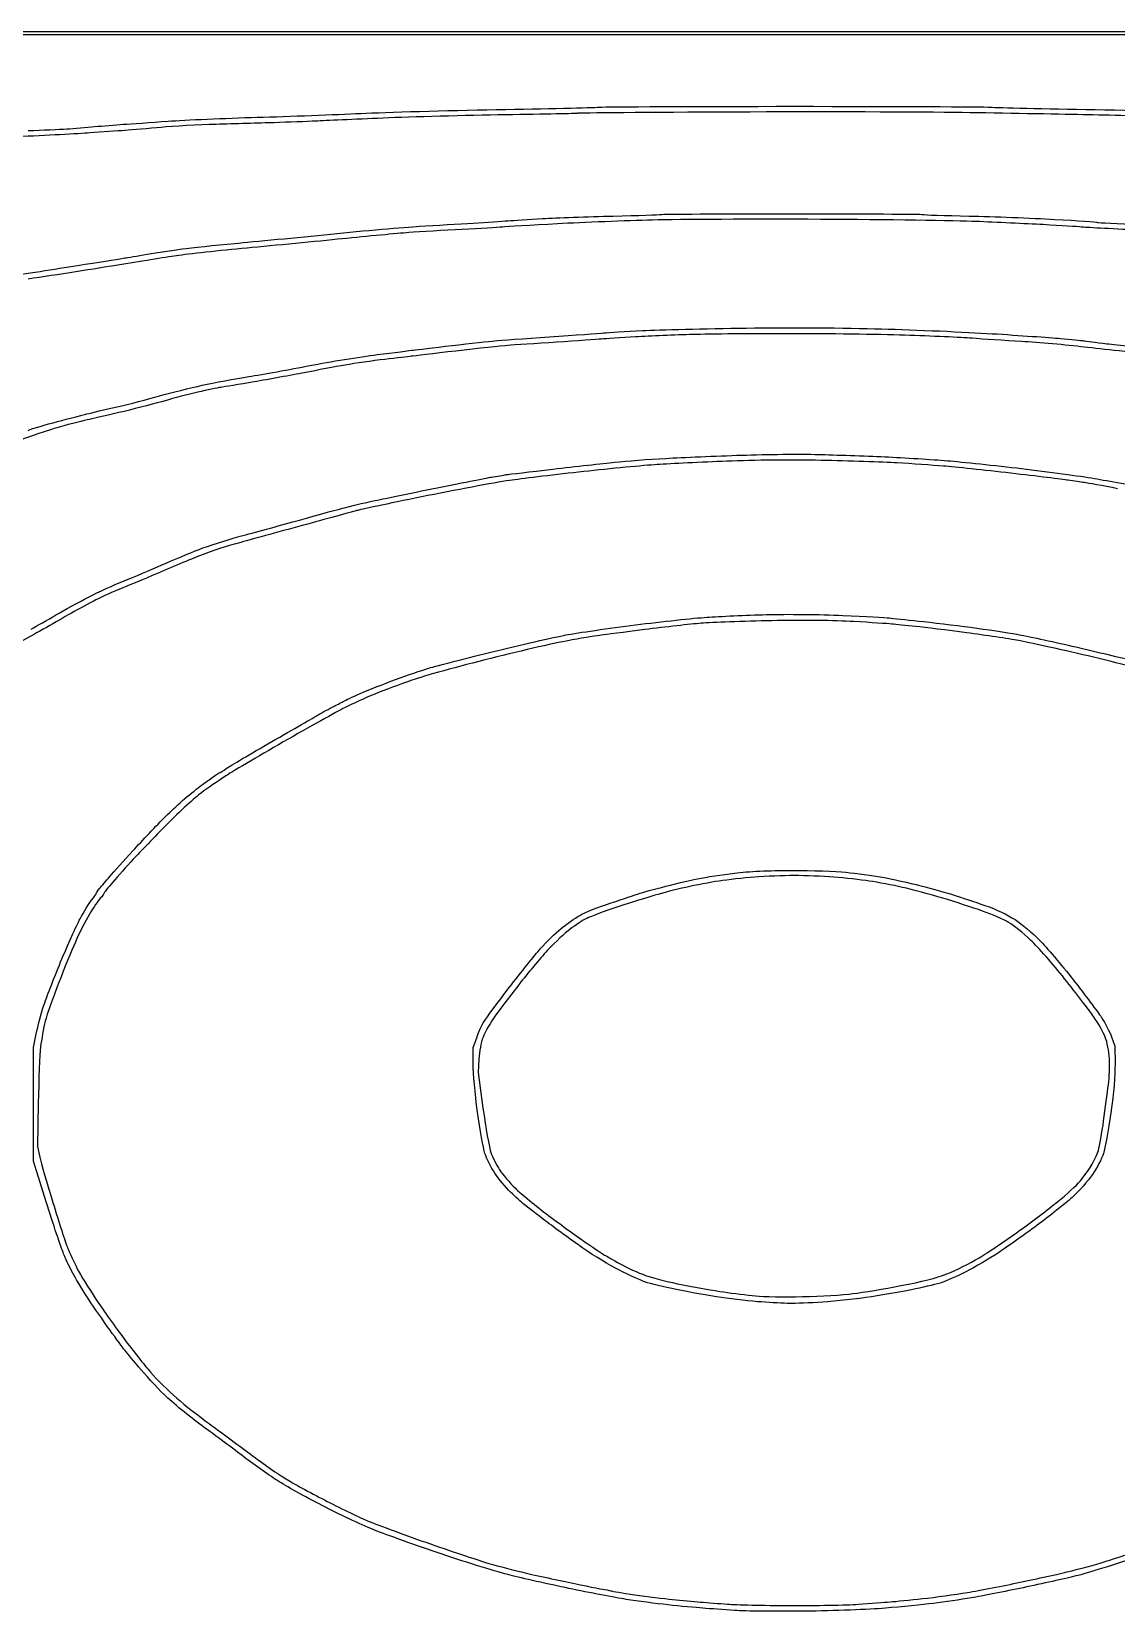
# Model space of a CAD drawing. Header units: millimetres. Extents: x 2 to 499, y 1 to 498.
# Drawn here: x 171.4 to 283.9, y 84.7 to 248.9 of the extents above; entities that cross this region are included whole.
import ezdxf

# ---------------------------------------------------------------- set-up
doc = ezdxf.new("R2010")
doc.units = ezdxf.units.MM
doc.layers.add('Calque_1', color=7, linetype='CONTINUOUS')

msp = doc.modelspace()

# ---------------------------------------------------------------- linework, layer by layer
at = {"layer": 'Calque_1', "color": 7}
for points in [[(1.796691, 124.69065), (1.796691, 248.87374), (250.50378, 248.87374), (499.21088, 248.87374), (499.21088, 124.69065), (499.21088, 0.50756), (250.50378, 0.50756), (1.796691, 0.50756)], [(499.05032, 124.60995), (499.05032, 248.55076), (250.58406, 248.55076), (2.11781, 248.55076), (2.11781, 124.6099), (2.11781, 0.66906), (250.58406, 0.66906), (499.05032, 0.66906)], [(257.16698, 85.76925)]]:
    msp.add_lwpolyline(points, close=True, dxfattribs=at)
for points in [[(172.90377, 127.51666), (171.58866, 131.71531), (171.59466, 137.60957), (171.60066, 143.50383), (171.88089, 144.92004)], [(217.2123, 141.80822), (217.2173, 143.50383), (217.56958, 144.52583)], [(283.44154, 144.60541), (283.7765, 143.66531), (283.791, 141.80822)], [(217.79505, 142.29268), (217.71575, 140.92004), (218.2229, 137.21757)], [(172.08327, 137.72198), (171.99867, 133.23203), (172.24538, 132.1507)], [(247.13181, 117.11737), (247.13202, 117.11737)], [(256.60494, 117.98238), (256.60505, 117.98228)], [(244.32113, 85.12306), (244.32223, 85.12291)]]:
    msp.add_lwpolyline(points, dxfattribs=at)
for points in [[(185.55736, 239.58709), (187.32352, 239.7154), (191.47792, 239.8977), (194.78938, 239.99219)], [(194.78938, 239.99219), (198.10083, 240.08669), (202.94171, 240.26776), (205.54689, 240.39462)], [(207.87516, 239.90422), (204.961, 239.7763), (201.81803, 239.63639), (200.89081, 239.59328)], [(205.54689, 240.39462), (208.15205, 240.5215), (214.47418, 240.70005), (219.59603, 240.79151)], [(220.55938, 240.24265), (216.49721, 240.18445), (210.78932, 240.03215), (207.87516, 239.90422)], [(219.59603, 240.79151), (224.71789, 240.88301), (229.53765, 240.99639), (230.30662, 241.04357)], [(228.03925, 240.40568), (227.98745, 240.37428), (224.62154, 240.30091), (220.55938, 240.24265)], [(244.25579, 240.53092), (235.38848, 240.49342), (228.09103, 240.43702), (228.03925, 240.40568)], [(230.30662, 241.04357), (231.07559, 241.09077), (240.19756, 241.12957), (250.57766, 241.12977)], [(267.9245, 240.47882), (263.77403, 240.54492), (253.12311, 240.56832), (244.25579, 240.53092)], [(250.57766, 241.12977), (260.95776, 241.13002), (270.0826, 241.09107), (270.85509, 241.04327)], [(280.44816, 240.2547), (277.71062, 240.3119), (272.07497, 240.41272), (267.9245, 240.47882)], [(270.85509, 241.04327), (271.62759, 240.99537), (276.52249, 240.88309), (281.73265, 240.79364)], [(288.87755, 240.06421), (286.97893, 240.11181), (283.1857, 240.19754), (280.44816, 240.2547)], [(281.73265, 240.79364), (286.94282, 240.70424), (293.22874, 240.52418), (295.70137, 240.39361)], [(177.44908, 238.37154), (176.25692, 238.28504), (172.86108, 238.10421), (169.90277, 237.9697)], [(171.0267, 238.61348), (172.48378, 238.66468), (174.29007, 238.74464), (175.0407, 238.7912)], [(175.0407, 238.7912), (175.79131, 238.8377), (177.09184, 238.94228), (177.93077, 239.02348)], [(181.06167, 238.62425), (180.2669, 238.57175), (178.64123, 238.45803), (177.44908, 238.37154)], [(177.93077, 239.02348), (178.76969, 239.10478), (180.10636, 239.2122), (180.90113, 239.26245)], [(180.90113, 239.26245), (181.6959, 239.31265), (183.7912, 239.45878), (185.55736, 239.58709)], [(184.83483, 238.94178), (183.55436, 238.81971), (181.85644, 238.67676), (181.06167, 238.62425)], [(190.5347, 239.25665), (188.68023, 239.20565), (186.11529, 239.06392), (184.83483, 238.94178)], [(196.55569, 239.43218), (195.0986, 239.38668), (192.38917, 239.3077), (190.5347, 239.25665)], [(200.89081, 239.59328), (199.96357, 239.55018), (198.01276, 239.47771), (196.55569, 239.43218)], [(231.71828, 229.74773), (234.32337, 229.80113), (236.55305, 229.87593), (236.67316, 229.91404)], [(236.67316, 229.91404), (236.79326, 229.95214), (242.90834, 229.98344), (250.26225, 229.98364)], [(250.26225, 229.98364), (257.61617, 229.9838), (263.73156, 229.95194), (263.85205, 229.91304)], [(263.85205, 229.91304), (263.97253, 229.87404), (266.13026, 229.79923), (268.64703, 229.74664)], [(202.41612, 227.87765), (205.86013, 228.22468), (210.01462, 228.58723), (211.64831, 228.68335)], [(216.06416, 228.36489), (214.20969, 228.27149), (211.717, 228.12141), (210.52485, 228.03124)], [(211.64831, 228.68335), (213.28201, 228.77945), (215.7747, 228.93316), (217.18762, 229.02491)], [(220.23871, 228.60615), (219.79717, 228.56665), (217.91862, 228.45822), (216.06416, 228.36489)], [(217.18762, 229.02491), (218.60055, 229.11671), (220.22622, 229.22346), (220.80022, 229.26219)], [(225.93858, 228.9386), (223.24519, 228.79514), (220.68025, 228.64551), (220.23871, 228.60615)], [(220.80022, 229.26219), (221.37423, 229.30099), (222.99989, 229.40418), (224.41281, 229.49168)], [(224.41281, 229.49168), (225.82574, 229.57908), (229.11321, 229.69439), (231.71828, 229.74773)], [(235.81301, 229.33148), (233.07547, 229.25888), (228.63197, 229.08208), (225.93858, 228.9386)], [(253.23373, 229.40268), (246.38988, 229.43618), (238.55055, 229.40368), (235.81301, 229.33148)], [(269.36999, 229.18407), (267.33891, 229.27087), (260.0776, 229.36923), (253.23373, 229.40268)], [(268.64703, 229.74664), (271.16381, 229.69414), (275.16698, 229.54069), (277.54298, 229.40574)], [(276.35434, 228.85587), (274.54403, 228.94957), (271.40107, 229.09729), (269.36999, 229.18407)], [(280.28805, 228.61132), (279.93482, 228.65212), (278.16466, 228.76213), (276.35434, 228.85587)], [(277.54298, 229.40574), (279.91897, 229.2708), (281.90979, 229.13129), (281.96702, 229.09571)], [(286.14849, 228.28963), (283.27849, 228.42581), (280.64129, 228.57058), (280.28805, 228.61132)], [(281.96702, 229.09571), (282.02432, 229.06011), (284.05411, 228.95074), (286.47781, 228.85258)], [(187.00239, 226.33321), (187.97377, 226.46945), (190.43034, 226.73072), (192.46142, 226.91382)], [(192.46142, 226.91382), (194.4925, 227.0969), (198.97212, 227.53063), (202.41612, 227.87765)], [(203.62078, 227.38539), (201.01569, 227.12038), (196.56952, 226.68903), (193.7404, 226.42683)], [(210.52485, 228.03124), (209.33268, 227.94104), (206.22585, 227.65042), (203.62078, 227.38539)], [(176.9674, 224.7464), (178.95433, 225.06318), (180.79675, 225.35724), (181.06168, 225.39986)], [(186.43493, 225.62922), (185.24605, 225.45273), (182.50315, 225.01719), (180.33961, 224.66135)], [(181.06168, 225.39986), (181.3266, 225.44246), (182.37426, 225.61418), (183.38979, 225.78142)], [(183.38979, 225.78142), (184.40534, 225.94867), (186.031, 226.19696), (187.00239, 226.33321)], [(193.7404, 226.42683), (190.91128, 226.16465), (187.62381, 225.80572), (186.43493, 225.62922)], [(169.50137, 223.59408), (171.62076, 223.91107), (174.98048, 224.4296), (176.9674, 224.7464)], [(180.33961, 224.66135), (178.17606, 224.30554), (173.98545, 223.65071), (171.02714, 223.2062)], [(215.01962, 216.31906), (216.91824, 216.53795), (218.90516, 216.75891), (219.43501, 216.81009)], [(219.43501, 216.81009), (219.96486, 216.86129), (222.5298, 217.04647), (225.13488, 217.22161)], [(225.13488, 217.22161), (227.73997, 217.39673), (230.26878, 217.57844), (230.75447, 217.62539)], [(230.51375, 216.98204), (230.07221, 216.94264), (227.97692, 216.79935), (225.85752, 216.66341)], [(234.04607, 217.21176), (232.54483, 217.12466), (230.9553, 217.02134), (230.51375, 216.98204)], [(230.75447, 217.62539), (231.24017, 217.67239), (233.04646, 217.78228), (234.76847, 217.8697)], [(239.98678, 217.46005), (238.22062, 217.41065), (235.5473, 217.29882), (234.04607, 217.21176)], [(234.76847, 217.8697), (236.49048, 217.9572), (241.33135, 218.07433), (245.52596, 218.13015)], [(250.10203, 217.54725), (246.30479, 217.54824), (241.75294, 217.50945), (239.98678, 217.46005)], [(245.52596, 218.13015), (250.0252, 218.19005), (255.78611, 218.15665), (259.57493, 218.04875)], [(261.98345, 217.38561), (259.24591, 217.47291), (253.89927, 217.54571), (250.10203, 217.54725)], [(259.57493, 218.04875), (263.10725, 217.94818), (268.27327, 217.72305), (271.05496, 217.54844)], [(268.9678, 217.07011), (267.86396, 217.15631), (264.721, 217.29824), (261.98345, 217.38561)], [(274.10572, 216.73435), (272.38372, 216.83295), (270.07166, 216.98396), (268.9678, 217.07011)], [(271.05496, 217.54844), (273.83667, 217.37385), (277.01575, 217.15094), (278.11959, 217.05311)], [(280.60839, 216.15723), (278.75392, 216.37612), (275.82773, 216.63583), (274.10572, 216.73435)], [(278.11959, 217.05311), (279.22345, 216.95541), (280.30723, 216.84765), (280.52799, 216.81392)], [(280.52799, 216.81392), (280.74876, 216.78022), (281.83254, 216.64297), (282.93639, 216.50901)], [(200.27098, 214.2429), (202.33365, 214.64342), (205.46631, 215.15244), (207.23247, 215.37408)], [(207.23247, 215.37408), (208.99862, 215.59571), (210.69655, 215.80944), (211.00562, 215.84906)], [(210.7649, 215.20019), (210.49998, 215.16379), (209.27169, 215.01855), (208.03538, 214.87758)], [(215.42113, 215.75145), (213.12513, 215.48473), (211.02982, 215.23666), (210.7649, 215.20019)], [(211.00562, 215.84906), (211.31469, 215.88876), (213.121, 216.10019), (215.01962, 216.31906)], [(220.79988, 216.32631), (220.13757, 216.27681), (217.71714, 216.01815), (215.42113, 215.75145)], [(225.85752, 216.66341), (223.73813, 216.52747), (221.46219, 216.37578), (220.79988, 216.32631)], [(288.23498, 215.36708), (285.89482, 215.58277), (282.46285, 215.93834), (280.60839, 216.15723)], [(282.93639, 216.50901), (284.04023, 216.37504), (286.64131, 216.11302), (288.71654, 215.92675)], [(193.92887, 213.09907), (195.35438, 213.32766), (198.20834, 213.84238), (200.27098, 214.2429)], [(199.68627, 213.50147), (198.36166, 213.24198), (196.01346, 212.81575), (194.46808, 212.55429)], [(203.94111, 214.29727), (202.92556, 214.11906), (201.01089, 213.76095), (199.68627, 213.50147)], [(208.03538, 214.87758), (206.79907, 214.73662), (204.95665, 214.47548), (203.94111, 214.29727)], [(184.67381, 211.09114), (185.86597, 211.42698), (187.8529, 211.92265), (189.08921, 212.19263)], [(191.031, 211.98299), (190.686, 211.93019), (189.60222, 211.70252), (188.62261, 211.47696)], [(189.08921, 212.19263), (190.32552, 212.4626), (192.50337, 212.87049), (193.92887, 213.09907)], [(194.46808, 212.55429), (192.92269, 212.29281), (191.376, 212.03573), (191.031, 211.98299)], [(180.25842, 209.96479), (181.49472, 210.24843), (183.48166, 210.75528), (184.67381, 211.09114)], [(185.2359, 210.59974), (184.35282, 210.34282), (182.43815, 209.84434), (180.98106, 209.49199)], [(188.62261, 211.47696), (187.643, 211.2514), (186.11897, 210.85664), (185.2359, 210.59974)], [(174.07345, 208.43269), (175.26749, 208.75024), (176.6418, 209.10882), (177.1275, 209.22955)], [(177.39911, 208.66332), (176.88613, 208.55995), (175.47723, 208.19873), (174.2682, 207.86073)], [(177.1275, 209.22955), (177.6132, 209.35036), (179.02211, 209.68114), (180.25842, 209.96479)], [(180.98106, 209.49199), (179.52398, 209.13964), (177.91211, 208.76675), (177.39911, 208.66332)], [(174.2682, 207.86073), (173.05918, 207.52271), (169.68568, 206.36072), (166.77152, 205.27852)], [(171.02281, 207.52218), (171.50663, 207.70541), (172.87941, 208.11514), (174.07345, 208.43269)], [(225.45645, 203.49931), (227.79662, 203.76734), (230.68669, 204.09), (231.87884, 204.21635)], [(236.29431, 203.969), (234.88139, 203.8788), (231.44942, 203.55417), (228.66772, 203.24763)], [(231.87884, 204.21635), (233.071, 204.34274), (235.45532, 204.52346), (237.17731, 204.61805)], [(243.5195, 204.32183), (240.95857, 204.21794), (237.70724, 204.0592), (236.29431, 203.969)], [(237.17731, 204.61805), (238.89932, 204.71265), (242.43967, 204.86118), (245.04474, 204.9481)], [(253.31364, 204.40703), (250.22395, 204.46933), (246.31954, 204.43533), (243.5195, 204.32183)], [(245.04474, 204.9481), (247.64983, 205.035), (251.22629, 205.06877), (252.99245, 205.0231)], [(252.99245, 205.0231), (254.75861, 204.9775), (257.86544, 204.86681), (259.89653, 204.77726)], [(261.18106, 204.14326), (259.67983, 204.23126), (256.13949, 204.34999), (253.31364, 204.40703)], [(259.89653, 204.77726), (261.9276, 204.68776), (264.85381, 204.50538), (266.39919, 204.37212)], [(265.99786, 203.81061), (264.84986, 203.90541), (262.6823, 204.05522), (261.18106, 204.14326)], [(272.98221, 203.07583), (270.28881, 203.38503), (267.14586, 203.71569), (265.99786, 203.81061)], [(266.39919, 204.37212), (267.94459, 204.23885), (271.41268, 203.87339), (274.10606, 203.55994)], [(274.10606, 203.55994), (276.79946, 203.24649), (280.1953, 202.78362), (281.65237, 202.53129)], [(221.24512, 202.36191), (219.9444, 202.18132), (216.00666, 201.45603), (212.49461, 200.75015)], [(212.93279, 201.45693), (215.80281, 202.03419), (218.58449, 202.58249), (219.11434, 202.6754)], [(219.11434, 202.6754), (219.64419, 202.7684), (220.33059, 202.88206), (220.63966, 202.92816)], [(220.63966, 202.92816), (220.94874, 202.97426), (223.1163, 203.23128), (225.45645, 203.49931)], [(228.66772, 203.24763), (225.88602, 202.94109), (222.54586, 202.54253), (221.24512, 202.36191)], [(278.92292, 202.3489), (278.34892, 202.4395), (275.6756, 202.76662), (272.98221, 203.07583)], [(280.6088, 202.10023), (280.25557, 202.14633), (279.49693, 202.25832), (278.92292, 202.3489)], [(284.06084, 201.4735), (282.51545, 201.77202), (280.96203, 202.05405), (280.6088, 202.10023)], [(281.65237, 202.53129), (283.10946, 202.27899), (285.71052, 201.80935), (287.43252, 201.48764)], [(212.49461, 200.75015), (208.98256, 200.04427), (205.71168, 199.35754), (205.226, 199.22406)], [(205.94844, 200.00832), (206.91982, 200.2278), (210.06279, 200.87969), (212.93279, 201.45693)], [(198.48241, 198.02071), (200.38103, 198.54421), (202.44021, 199.11579), (203.05836, 199.29088)], [(205.226, 199.22406), (204.7403, 199.09059), (202.35598, 198.43785), (199.92752, 197.77355)], [(203.05836, 199.29088), (203.67653, 199.46598), (204.97705, 199.78882), (205.94844, 200.00832)], [(192.78255, 196.46362), (194.01885, 196.79653), (196.5838, 197.49722), (198.48241, 198.02071)], [(199.92752, 197.77355), (197.49905, 197.10926), (194.42835, 196.26945), (193.10373, 195.90732)], [(188.76854, 195.17089), (189.73993, 195.549), (191.54623, 196.13074), (192.78255, 196.46362)], [(193.10373, 195.90732), (191.77913, 195.5452), (189.97282, 194.9675), (189.08974, 194.62354)], [(189.08974, 194.62354), (188.20666, 194.27957), (186.14748, 193.42067), (184.51379, 192.71485)], [(184.91511, 193.56167), (186.06311, 194.06865), (187.79716, 194.79279), (188.76854, 195.17089)], [(180.98139, 191.91166), (181.99694, 192.31219), (183.76711, 193.0547), (184.91511, 193.56167)], [(184.51379, 192.71485), (182.88008, 192.00905), (181.36279, 191.37552), (181.14203, 191.30704)], [(177.28852, 190.22871), (178.30407, 190.7538), (179.96586, 191.51112), (180.98139, 191.91166)], [(181.14203, 191.30704), (180.92126, 191.23864), (179.94586, 190.81991), (178.97447, 190.37666)], [(173.91676, 188.37177), (174.75569, 188.86801), (176.27298, 189.70364), (177.28852, 190.22871)], [(178.97447, 190.37666), (178.00309, 189.93343), (175.87165, 188.79171), (174.23796, 187.83951)], [(174.23796, 187.83951), (172.60426, 186.88732), (170.40058, 185.65295), (169.34089, 185.09647)], [(171.34781, 186.90474), (171.92181, 187.21535), (173.07784, 187.87551), (173.91676, 188.37177)], [(226.82017, 186.30069), (228.05648, 186.52992), (231.30781, 187.00011), (234.04537, 187.34557)], [(234.04537, 187.34557), (236.7829, 187.69103), (240.10649, 188.0485), (241.43112, 188.13998)], [(240.87021, 187.51225), (239.76635, 187.41825), (237.12916, 187.12316), (235.00977, 186.85632)], [(248.17566, 187.77899), (245.2615, 187.72629), (241.97405, 187.60616), (240.87021, 187.51225)], [(241.43112, 188.13998), (242.75572, 188.23158), (245.53743, 188.35334), (247.61266, 188.41079)], [(247.61266, 188.41079), (249.76999, 188.47049), (253.17356, 188.43599), (255.56037, 188.33029)], [(256.68533, 187.68859), (254.69848, 187.80392), (251.454, 187.83836), (248.17566, 187.77899)], [(255.56037, 188.33029), (257.85637, 188.22843), (260.02393, 188.11218), (260.37716, 188.07193)], [(260.61904, 187.42898), (260.22166, 187.46938), (258.45149, 187.58611), (256.68533, 187.68859)], [(260.37716, 188.07193), (260.7304, 188.03153), (262.10319, 187.88494), (263.42779, 187.74583)], [(263.10772, 187.17537), (262.13633, 187.27457), (261.01643, 187.38868), (260.61904, 187.42898)], [(268.40619, 186.5244), (266.46342, 186.78325), (264.07911, 187.07619), (263.10772, 187.17537)], [(263.42779, 187.74583), (264.75242, 187.60671), (267.17287, 187.31343), (268.80655, 187.09409)], [(227.46346, 185.7858), (226.13884, 185.55935), (222.34561, 184.69618), (219.03407, 183.86766)], [(219.03986, 184.51247), (222.08272, 185.26675), (225.58387, 186.07145), (226.82017, 186.30069)], [(230.5141, 186.28434), (230.16087, 186.23654), (228.78808, 186.01226), (227.46346, 185.7858)], [(235.00977, 186.85632), (232.89038, 186.58947), (230.86733, 186.33207), (230.5141, 186.28434)], [(273.78101, 185.71777), (272.76764, 185.90255), (270.34896, 186.26554), (268.40619, 186.5244)], [(268.80655, 187.09409), (270.44025, 186.87475), (272.60781, 186.54803), (273.62334, 186.36803)], [(273.62334, 186.36803), (274.63889, 186.18803), (277.20382, 185.6399), (279.32321, 185.14997)], [(281.0062, 184.12225), (278.04572, 184.815), (274.79438, 185.53298), (273.78101, 185.71777)], [(219.03407, 183.86766), (215.72252, 183.03912), (212.03767, 182.02399), (210.84553, 181.61181)], [(212.45691, 182.81649), (213.03467, 182.99498), (215.997, 183.75818), (219.03986, 184.51247)], [(279.32321, 185.14997), (281.4426, 184.66003), (284.15206, 184.01443), (285.3442, 183.71531)], [(288.95784, 182.0153), (287.54492, 182.48136), (283.96668, 183.4295), (281.0062, 184.12225)], [(209.15859, 181.67068), (210.39491, 182.12236), (211.87914, 182.63797), (212.45691, 182.81649)], [(205.46572, 180.21487), (206.26049, 180.56387), (207.92228, 181.21899), (209.15859, 181.67068)], [(210.84553, 181.61181), (209.65336, 181.19961), (207.91932, 180.54754), (206.99209, 180.16272)], [(202.73621, 178.88498), (203.17775, 179.10613), (203.64738, 179.35305), (203.77985, 179.43369)], [(203.77985, 179.43369), (203.91231, 179.51419), (204.67095, 179.86586), (205.46572, 180.21487)], [(206.99209, 180.16272), (206.06485, 179.77792), (204.65595, 179.13968), (203.86118, 178.74443)], [(196.31381, 175.23915), (198.52151, 176.50946), (200.68907, 177.75897), (201.13061, 178.01586)], [(203.86118, 178.74443), (203.0664, 178.34917), (200.20537, 176.75378), (197.50334, 175.19913)], [(201.13061, 178.01586), (201.57214, 178.27274), (202.29466, 178.66384), (202.73621, 178.88498)], [(197.50334, 175.19913), (194.80129, 173.64446), (192.05572, 172.02204), (191.40207, 171.59374)], [(191.62865, 172.46784), (191.9978, 172.72175), (194.10611, 173.96884), (196.31381, 175.23915)], [(190.8535, 172.00619), (190.9107, 172.00619), (191.2595, 172.21393), (191.62865, 172.46784)], [(188.87543, 170.60561), (189.90617, 171.37592), (190.79631, 172.00619), (190.8535, 172.00619)], [(191.40207, 171.59374), (190.7484, 171.16544), (189.6717, 170.41682), (189.0094, 169.93014)], [(185.30884, 167.49698), (186.23973, 168.4364), (187.84469, 169.83528), (188.87543, 170.60561)], [(189.0094, 169.93014), (188.34708, 169.44347), (186.75448, 167.9856), (185.47028, 166.69043)], [(181.91459, 163.93185), (182.85054, 164.95326), (184.37797, 166.55757), (185.30884, 167.49698)], [(185.47028, 166.69043), (184.18608, 165.39528), (182.59654, 163.75233), (181.93797, 163.03945)], [(179.51282, 161.25362), (179.89784, 161.70526), (180.97863, 162.91045), (181.91459, 163.93185)], [(181.93797, 163.03945), (181.27939, 162.32658), (180.32511, 161.2617), (179.81735, 160.67308)], [(178.45153, 160.00087), (178.65022, 160.23826), (179.12781, 160.802), (179.51282, 161.25362)], [(236.7267, 160.12185), (237.90166, 160.43268), (239.58676, 160.83079), (240.47139, 161.00651)], [(240.47139, 161.00651), (241.35601, 161.18224), (243.09005, 161.44898), (244.32482, 161.59926)], [(246.39265, 161.17982), (245.2539, 161.08722), (243.59968, 160.90322), (242.7166, 160.77081)], [(244.32482, 161.59926), (245.80459, 161.77937), (247.82865, 161.87496), (250.26273, 161.87976)], [(250.50374, 161.34808), (249.38139, 161.34808), (247.5314, 161.27238), (246.39265, 161.17982)], [(250.26273, 161.87976), (252.29381, 161.88376), (254.82262, 161.79636), (255.88232, 161.68561)], [(254.61484, 161.17982), (253.47609, 161.27242), (251.6261, 161.34808), (250.50374, 161.34808)], [(258.29089, 160.77081), (257.40781, 160.90322), (255.75358, 161.08729), (254.61484, 161.17982)], [(255.88232, 161.68561), (256.94201, 161.57485), (258.62922, 161.34188), (259.63165, 161.16792)], [(259.63165, 161.16792), (260.63409, 160.99397), (262.43912, 160.59777), (263.64284, 160.28748)], [(177.61468, 158.79519), (177.87627, 159.12305), (178.09027, 159.43135), (178.09027, 159.48029)], [(178.09027, 159.48029), (178.09027, 159.52919), (178.25284, 159.76349), (178.45153, 160.00087)], [(178.89413, 159.49952), (178.89413, 159.44272), (178.7247, 159.2124), (178.51764, 158.98781)], [(179.81735, 160.67308), (179.30958, 160.08445), (178.89413, 159.55635), (178.89413, 159.49952)], [(231.51827, 158.5154), (232.82032, 158.93127), (234.04422, 159.33569), (234.23803, 159.41411)], [(236.05337, 159.30485), (235.30275, 159.0827), (233.5687, 158.53494), (232.19994, 158.08761)], [(234.23803, 159.41411), (234.43185, 159.49261), (235.55176, 159.811), (236.7267, 160.12185)], [(239.26457, 160.11938), (238.24902, 159.89354), (236.80398, 159.52698), (236.05337, 159.30485)], [(242.7166, 160.77081), (241.83352, 160.63837), (240.2801, 160.34524), (239.26457, 160.11938)], [(261.74292, 160.11965), (260.72738, 160.34537), (259.17397, 160.63837), (258.29089, 160.77081)], [(265.91748, 159.0033), (264.63702, 159.39157), (262.75847, 159.89393), (261.74292, 160.11965)], [(263.64284, 160.28748), (264.84656, 159.9772), (266.41069, 159.53817), (267.11869, 159.31188)], [(267.11869, 159.31188), (267.82671, 159.0856), (269.25241, 158.60744), (270.28692, 158.24931)], [(176.42135, 156.85907), (176.8161, 157.59608), (177.3531, 158.46734), (177.61468, 158.79519)], [(178.51764, 158.98781), (178.31058, 158.76321), (177.80353, 158.01772), (177.39087, 157.33116)], [(228.25602, 157.21731), (228.74821, 157.51539), (230.21622, 158.09954), (231.51827, 158.5154)], [(232.19994, 158.08761), (230.83116, 157.64026), (229.38506, 157.10827), (228.98638, 156.90539)], [(270.04145, 157.66871), (269.05373, 158.01445), (267.19795, 158.61502), (265.91748, 159.0033)], [(272.75478, 156.48919), (272.25017, 156.79219), (271.02917, 157.32298), (270.04145, 157.66871)], [(270.28692, 158.24931), (271.5252, 157.82062), (272.59493, 157.31714), (273.41783, 156.7757)], [(174.40792, 152.39135), (175.12054, 154.11159), (176.02656, 156.12206), (176.42135, 156.85907)], [(177.39087, 157.33116), (176.97821, 156.64462), (176.3243, 155.35003), (175.93772, 154.4543)], [(226.31725, 155.83987), (226.8914, 156.29936), (227.76384, 156.91921), (228.25602, 157.21731)], [(228.98638, 156.90539), (228.58768, 156.70253), (227.81815, 156.20136), (227.27629, 155.79168)], [(275.03773, 154.64639), (274.28671, 155.35693), (273.25939, 156.1862), (272.75478, 156.48919)], [(273.41783, 156.7757), (274.10532, 156.32336), (275.24825, 155.36854), (275.95767, 154.65388)], [(175.93772, 154.4543), (175.55115, 153.55857), (174.76379, 151.63665), (174.18804, 150.18336)], [(224.19887, 153.77575), (224.78983, 154.45152), (225.74311, 155.38038), (226.31725, 155.83987)], [(227.27629, 155.79168), (226.73443, 155.38201), (225.72397, 154.44372), (225.03082, 153.70659)], [(278.55442, 150.64775), (277.37124, 152.13646), (275.78874, 153.93585), (275.03773, 154.64639)], [(275.95767, 154.65388), (276.66711, 153.93922), (278.24257, 152.08279), (279.45871, 150.52848)], [(220.94256, 149.72105), (222.14255, 151.27535), (223.60788, 153.09997), (224.19887, 153.77575)], [(225.03082, 153.70659), (224.33767, 152.96946), (223.04803, 151.43962), (222.16495, 150.30695)], [(172.63669, 147.79996), (172.89825, 148.605), (173.69531, 150.67112), (174.40792, 152.39135)], [(174.18804, 150.18336), (173.61228, 148.73008), (172.99468, 146.95966), (172.8156, 146.24912)], [(218.34132, 146.22144), (218.57201, 146.59191), (219.74258, 148.16673), (220.94256, 149.72105)], [(222.16495, 150.30695), (221.28187, 149.17426), (220.1131, 147.63472), (219.56768, 146.88573)], [(281.56948, 146.73002), (281.09436, 147.39606), (279.73759, 149.15903), (278.55442, 150.64775)], [(279.45871, 150.52848), (280.67484, 148.97417), (281.99314, 147.21714), (282.38823, 146.62398)], [(171.88089, 144.92004), (172.03501, 145.69896), (172.37512, 146.99493), (172.63669, 147.79996)], [(172.8156, 146.24912), (172.63651, 145.53858), (172.4175, 144.33954), (172.32892, 143.5846)], [(217.56958, 144.52583), (217.76333, 145.08793), (218.11063, 145.85095), (218.34132, 146.22144)], [(219.56768, 146.88573), (219.02225, 146.13674), (218.41811, 145.10575), (218.22514, 144.59462)], [(282.78211, 144.5922), (282.59027, 145.10197), (282.04458, 146.06399), (281.56948, 146.73002)], [(282.38823, 146.62398), (282.78334, 146.03082), (283.25734, 145.12245), (283.44154, 144.60541)], [(218.22514, 144.59462), (218.00906, 144.0223), (217.84385, 143.13802), (217.79505, 142.29268)], [(283.21463, 142.37194), (283.16673, 143.11221), (282.98173, 144.06168), (282.78211, 144.5922)], [(172.32892, 143.5846), (172.24032, 142.82964), (172.12979, 140.19147), (172.08327, 137.72198)], [(217.65586, 136.80214), (217.39404, 138.73353), (217.20926, 140.81896), (217.2123, 141.80822)], [(283.10578, 139.62666), (283.21173, 140.4252), (283.26073, 141.66056), (283.21463, 142.37194)], [(283.791, 141.80822), (283.8011, 140.57374), (283.65427, 138.86829), (283.35441, 136.72138)], [(282.61186, 135.91396), (282.77757, 137.15741), (282.99982, 138.82812), (283.10578, 139.62666)], [(218.42366, 132.52274), (218.2482, 133.05565), (217.9027, 134.98137), (217.65586, 136.80214)], [(218.2229, 137.21757), (218.50183, 135.18123), (218.87056, 133.11301), (219.04231, 132.62154)], [(283.35441, 136.72138), (283.10628, 134.94504), (282.76264, 133.05565), (282.59075, 132.52274)], [(282.06739, 132.84571), (282.20115, 133.28981), (282.44616, 134.67052), (282.61186, 135.91396)], [(172.24538, 132.1507), (172.38108, 131.55599), (172.99288, 129.42969), (173.60495, 127.42559)], [(219.45171, 130.48033), (219.06172, 131.07075), (218.5991, 131.98984), (218.42366, 132.52274)], [(219.04231, 132.62154), (219.21406, 132.13007), (219.61793, 131.32543), (219.93978, 130.83347)], [(281.31644, 131.23085), (281.5957, 131.67494), (281.93362, 132.40163), (282.06739, 132.84571)], [(282.59075, 132.52274), (282.41886, 131.98984), (281.90818, 131.00881), (281.45592, 130.34268)], [(221.0826, 128.51834), (220.57559, 129.00703), (219.84169, 129.88993), (219.45171, 130.48033)], [(219.93978, 130.83347), (220.26164, 130.34148), (221.00233, 129.47491), (221.58577, 128.90773)], [(281.45592, 130.34268), (281.00367, 129.67655), (280.04997, 128.60587), (279.33661, 127.96341)], [(280.16594, 129.64914), (280.51945, 130.07499), (281.03718, 130.78677), (281.31644, 131.23085)], [(222.48611, 127.23459), (222.22119, 127.45198), (221.5896, 128.02968), (221.0826, 128.51834)], [(221.58577, 128.90773), (222.16921, 128.34054), (223.73034, 127.06194), (225.05496, 126.06639)], [(277.84693, 127.5242), (278.76887, 128.26706), (279.81242, 129.22329), (280.16594, 129.64914)], [(174.71419, 122.11496), (174.44177, 122.77665), (173.62708, 125.20741), (172.90377, 127.51666)], [(173.60495, 127.42559), (174.21701, 125.42149), (174.9056, 123.31409), (175.13516, 122.74248)], [(224.89451, 125.38811), (223.83481, 126.1863), (222.75103, 127.0172), (222.48611, 127.23459)], [(273.77451, 124.44623), (275.09241, 125.39624), (276.92499, 126.78134), (277.84693, 127.5242)], [(279.33661, 127.96341), (278.62323, 127.32095), (276.99191, 126.02092), (275.71144, 125.07446)], [(228.68984, 122.63676), (227.6621, 123.35183), (225.9542, 124.58994), (224.89451, 125.38811)], [(225.05496, 126.06639), (226.37958, 125.07083), (228.14974, 123.79083), (228.98867, 123.22194)], [(275.71144, 125.07446), (274.431, 124.12801), (272.62469, 122.8471), (271.69745, 122.22802)], [(228.98867, 123.22194), (229.82759, 122.65306), (230.6585, 122.09854), (230.83511, 121.98969)], [(269.68306, 121.69486), (270.61547, 122.25809), (272.45663, 123.49622), (273.77451, 124.44623)], [(175.7941, 119.85416), (175.47256, 120.43593), (174.98661, 121.45329), (174.71419, 122.11496)], [(175.13516, 122.74248), (175.36471, 122.17087), (175.812, 121.1945), (176.12912, 120.57278)], [(232.38271, 120.4106), (231.37936, 120.91992), (229.71757, 121.92167), (228.68984, 122.63676)], [(230.83511, 121.98969), (231.01173, 121.88083), (231.73425, 121.47096), (232.4407, 121.07886)], [(266.35053, 120.0367), (267.25101, 120.38545), (268.75064, 121.13162), (269.68306, 121.69486)], [(271.69745, 122.22802), (270.77022, 121.60894), (269.25293, 120.72103), (268.32569, 120.25489)], [(177.33029, 117.36715), (176.80692, 118.15324), (176.11563, 119.27239), (175.7941, 119.85416)], [(176.12912, 120.57278), (176.44625, 119.95105), (177.31522, 118.534), (178.06015, 117.42379)], [(235.07755, 119.17999), (234.59873, 119.3475), (233.38606, 119.90128), (232.38271, 120.4106)], [(232.4407, 121.07886), (233.14717, 120.68676), (234.33932, 120.14417), (235.08995, 119.87308)], [(235.08995, 119.87308), (235.84056, 119.602), (237.5746, 119.16311), (238.94338, 118.89778)], [(261.5824, 118.81292), (263.77887, 119.22661), (265.20196, 119.59186), (266.35053, 120.0367)], [(268.32569, 120.25489), (267.39847, 119.78872), (266.27856, 119.2895), (265.83702, 119.1455)], [(238.28874, 118.40048), (237.00141, 118.66168), (235.55637, 119.01247), (235.07755, 119.17999)], [(242.95748, 117.58742), (241.67701, 117.77338), (239.57608, 118.13925), (238.28874, 118.40048)], [(238.94338, 118.89778), (240.31215, 118.63245), (242.22683, 118.2997), (243.19821, 118.15835)], [(256.60505, 117.98228), (257.62059, 118.11481), (259.8604, 118.48859), (261.5824, 118.81292)], [(263.1075, 118.46681), (262.04782, 118.23753), (259.98864, 117.8743), (258.53155, 117.65959)], [(265.83702, 119.1455), (265.39548, 119.0015), (264.1672, 118.69609), (263.1075, 118.46681)], [(179.51508, 114.21817), (178.83682, 115.16402), (177.85367, 116.58107), (177.33029, 117.36715)], [(178.06015, 117.42379), (178.80507, 116.31356), (180.11922, 114.46051), (180.98048, 113.30589)], [(247.13202, 117.11737), (246.11649, 117.18987), (244.23794, 117.40146), (242.95748, 117.58742)], [(243.19821, 118.15835), (244.16959, 118.01698), (245.65076, 117.83489), (246.48968, 117.7537)], [(246.48968, 117.7537), (247.32861, 117.6725), (249.53228, 117.63647), (251.38675, 117.6738)], [(250.02189, 116.96486), (249.44789, 116.97626), (248.14735, 117.04476), (247.13181, 117.11737)], [(253.47392, 117.10676), (252.1493, 117.01736), (250.59589, 116.95356), (250.02189, 116.96486)], [(251.38675, 117.6738), (253.24121, 117.7109), (255.5894, 117.84984), (256.60494, 117.98238)], [(258.53155, 117.65959), (257.07448, 117.4449), (254.79853, 117.19612), (253.47392, 117.10676)], [(181.01137, 112.17545), (180.86666, 112.35308), (180.19334, 113.2723), (179.51508, 114.21817)], [(180.98048, 113.30589), (181.84173, 112.15126), (183.0861, 110.58675), (183.74575, 109.8292)], [(182.47477, 110.3991), (181.81461, 111.19846), (181.15608, 111.99782), (181.01137, 112.17545)], [(185.17816, 107.4861), (184.35146, 108.28889), (183.13493, 109.59973), (182.47477, 110.3991)], [(183.74575, 109.8292), (184.40541, 109.07167), (185.62475, 107.86489), (186.45542, 107.14748)], [(189.08968, 104.26806), (187.76506, 105.23519), (186.00488, 106.68331), (185.17816, 107.4861)], [(186.45542, 107.14748), (187.28608, 106.43006), (188.79662, 105.24016), (189.81215, 104.50325)], [(193.45019, 101.02276), (192.37652, 101.84056), (190.41429, 103.30095), (189.08968, 104.26806)], [(189.81215, 104.50325), (190.8277, 103.76634), (192.74237, 102.35069), (194.06699, 101.35736)], [(197.08306, 98.4747), (196.15866, 99.05833), (194.52387, 100.20495), (193.45019, 101.02276)], [(194.06699, 101.35736), (195.3916, 100.36403), (197.0534, 99.20295), (197.75986, 98.77718)], [(197.75986, 98.77718), (198.46632, 98.3514), (200.27262, 97.3644), (201.77385, 96.58382)], [(201.87446, 95.8276), (200.16361, 96.69985), (198.00748, 97.89105), (197.08306, 98.4747)], [(201.77385, 96.58382), (203.27509, 95.80324), (205.22589, 94.8562), (206.10897, 94.47925)], [(207.07237, 93.41865), (205.92437, 93.87129), (203.5853, 94.95531), (201.87446, 95.8276)], [(206.10897, 94.47925), (206.99205, 94.10231), (209.77375, 93.07481), (212.29052, 92.19592)], [(213.97644, 90.96422), (211.3272, 91.86151), (208.22037, 92.966), (207.07237, 93.41865)], [(212.29052, 92.19592), (214.8073, 91.31702), (217.58899, 90.37963), (218.47207, 90.1128)], [(282.77629, 90.19558), (283.79184, 90.50846), (286.68191, 91.48559), (289.19868, 92.36696)], [(221.04107, 88.77366), (219.80476, 89.08117), (216.62568, 90.06692), (213.97644, 90.96422)], [(286.78919, 90.88825), (284.0075, 89.95288), (280.82841, 88.96875), (279.72456, 88.70131)], [(218.47207, 90.1128), (219.35515, 89.84598), (220.94469, 89.42018), (222.00439, 89.16656)], [(227.14234, 87.41009), (225.02295, 87.85253), (222.27738, 88.46616), (221.04107, 88.77366)], [(222.00439, 89.16656), (223.06408, 88.91295), (225.34002, 88.40979), (227.06202, 88.04843)], [(273.9455, 88.04659), (275.66751, 88.40895), (277.94344, 88.9127), (279.00314, 89.16606)], [(279.72456, 88.70131), (278.62071, 88.43387), (276.16416, 87.88752), (274.26552, 87.48719)], [(279.00314, 89.16606), (280.06283, 89.4194), (281.76076, 89.88269), (282.77629, 90.19558)], [(227.06202, 88.04843), (228.78403, 87.68705), (230.48194, 87.34695), (230.83517, 87.29264)], [(233.08305, 86.276), (231.93505, 86.45728), (229.26173, 86.96763), (227.14234, 87.41009)], [(230.83517, 87.29264), (231.18841, 87.23834), (231.51428, 87.1712), (231.55931, 87.14353)], [(231.55931, 87.14353), (231.60431, 87.11583), (232.68814, 86.94353), (233.96771, 86.76063)], [(268.48647, 86.99344), (269.76694, 87.21031), (272.22351, 87.68423), (273.9455, 88.04659)], [(274.26552, 87.48719), (272.36691, 87.08685), (269.94647, 86.61216), (268.88677, 86.43232)], [(237.41817, 85.70459), (236.18186, 85.83757), (234.23106, 86.09471), (233.08305, 86.276)], [(233.96771, 86.76063), (235.24729, 86.57774), (237.01674, 86.35587), (237.89982, 86.2676)], [(241.03076, 85.35875), (240.28014, 85.41605), (238.65448, 85.57162), (237.41817, 85.70459)], [(237.89982, 86.2676), (238.7829, 86.1794), (240.08342, 86.05878), (240.78989, 85.99973)], [(240.78989, 85.99973), (241.49636, 85.94073), (242.76075, 85.83963), (243.59969, 85.77515)], [(243.59969, 85.77515), (244.43861, 85.71055), (247.32868, 85.648), (250.02207, 85.63587)], [(250.02207, 85.63587), (252.71546, 85.62317), (255.93067, 85.68387), (257.16698, 85.76925)], [(259.9757, 85.36089), (258.32463, 85.21932), (254.61638, 85.08069), (251.62661, 85.04876)], [(257.16701, 85.76923), (258.40332, 85.85483), (259.88449, 85.96537), (260.45848, 86.01508)], [(264.95307, 85.86044), (263.84921, 85.72574), (261.60941, 85.50095), (259.9757, 85.36089)], [(260.45848, 86.01508), (261.03249, 86.06478), (262.54978, 86.21655), (263.83024, 86.3523)], [(263.83024, 86.3523), (265.11071, 86.48806), (267.20601, 86.77656), (268.48647, 86.99344)], [(268.88677, 86.43232), (267.82708, 86.25248), (266.05692, 85.99514), (264.95307, 85.86044)], [(244.32223, 85.12291), (243.26254, 85.19541), (241.78137, 85.30152), (241.03076, 85.35875)], [(251.62661, 85.04876), (248.66829, 85.01706), (245.38082, 85.04975), (244.32113, 85.12306)]]:
    msp.add_open_spline(points, degree=3, dxfattribs=at)

doc.saveas('drawing.dxf')
